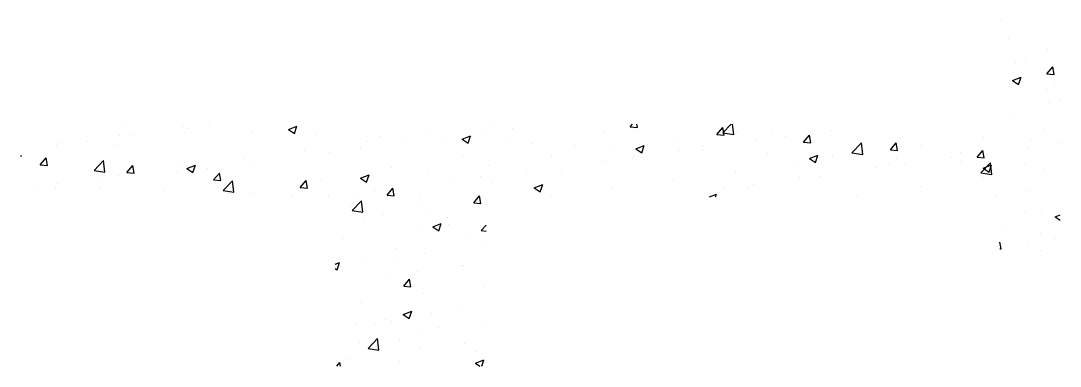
# Paper-space layout 'Layout1' of a CAD drawing. Extents: x -48985 to 14169573, y -18818 to 9731621.
# Drawn here: x 84446 to 93047, y 19877 to 22732 of the extents above; entities that cross this region are included whole.
import ezdxf

# ---------------------------------------------------------------- set-up
doc = ezdxf.new("R2010")
doc.units = 0
doc.header["$LTSCALE"] = 1000
doc.layers.get('0').update_dxf_attribs({"linetype": 'CONTINUOUS'})

# ---------------------------------------------------------------- blocks, each defined once
blk = doc.blocks.new('*X')
at = {"color": 0}
for p, q in [((76512.9, 38855.4), (76512.9, 38855.4)), ((76574.9, 38711.9), (76574.9, 38711.9)), ((76897.3, 38620.9), (76897.3, 38620.9)), ((76716.5, 38539.7), (76716.5, 38539.7)), ((76628.6, 38510.8), (76628.6, 38510.8)), ((76890.1, 38416.2), (76938.3, 38473.7)), ((76949.9, 38410.9), (76938.4, 38473.6)), ((76605.8, 38362.3), (76675.8, 38389.2)), ((76605.8, 38362.3), (76655.5, 38328.8)), ((76655.5, 38328.7), (76675.8, 38389.1)), ((76890.1, 38416.2), (76949.9, 38411)), ((76885.1, 38288), (76885.1, 38288)), ((76956.2, 38320.1), (76956.2, 38320.1)), ((76997.1, 38199.5), (76997.1, 38199.5)), ((76914, 38178.4), (76914, 38178.4)), ((76591.1, 38066.6), (76591.1, 38066.6)), ((69241.6, 37985.8), (69241.6, 37985.8)), ((69739.2, 37981.7), (69739.2, 37981.7)), ((69759.6, 37935.1), (69759.6, 37935.1)), ((69775.4, 37963.3), (69775.4, 37963.3)), ((69959.5, 37992.6), (69959.5, 37992.6)), ((70309.2, 37940.7), (70309.2, 37940.7)), ((70613.9, 37957.5), (70683.9, 37984.4)), ((70613.9, 37957.5), (70663.7, 37924)), ((70663.7, 37923.9), (70684, 37984.3)), ((72217.7, 37930.1), (72217.7, 37930.1)), ((72283.5, 37992.6), (72283.5, 37992.6)), ((72468, 37963.1), (72468, 37963.1)), ((73217.4, 37939.1), (73217.4, 37939.1)), ((73442.6, 37977.8), (73461.2, 38000)), ((73442.6, 37977.8), (73502.4, 37972.6)), ((73502.4, 37972.5), (73497.3, 38000)), ((74159.8, 37915), (74208.1, 37972.5)), ((74219.6, 37909.7), (74208.1, 37972.4)), ((74209.6, 37930.1), (74276.6, 38000)), ((74209.6, 37930.1), (74298.5, 37916.3)), ((74298.6, 37916.3), (74288.8, 38000)), ((74328.6, 37944.1), (74328.6, 37944.1)), ((75104.9, 37950.4), (75104.9, 37950.4)), ((76873, 37955.1), (76873, 37955.1)), ((68949.2, 37859.6), (68949.2, 37859.6)), ((69219.8, 37906.7), (69219.8, 37906.7)), ((69327.9, 37909.4), (69327.9, 37909.4)), ((70843, 37918.2), (70843, 37918.2)), ((71264.9, 37858.2), (71264.9, 37858.2)), ((71376.9, 37895.6), (71376.9, 37895.6)), ((71586.1, 37846.9), (71586.1, 37846.9)), ((71778.4, 37928.6), (71778.4, 37928.6)), ((71910.7, 37873), (71910.7, 37873)), ((72051.1, 37877.4), (72121.1, 37904.3)), ((72051.1, 37877.4), (72100.8, 37843.9)), ((72100.8, 37843.8), (72121.1, 37904.2)), ((72444.5, 37850.5), (72444.5, 37850.5)), ((73809.3, 37869.2), (73809.3, 37869.2)), ((74159.8, 37915), (74219.6, 37909.8)), ((74475.8, 37867.6), (74475.8, 37867.6)), ((74623.4, 37919.7), (74623.4, 37919.7)), ((74726.2, 37900.6), (74726.2, 37900.6)), ((74877.1, 37852.3), (74925.3, 37909.7)), ((74877.1, 37852.3), (74936.9, 37847.1)), ((74936.9, 37847), (74925.3, 37909.7)), ((75276.8, 37764.6), (75354.7, 37845.8)), ((75365.8, 37750.8), (75354.8, 37845.7)), ((75594.4, 37789.5), (75642.6, 37847)), ((75654.2, 37784.2), (75642.6, 37846.9)), ((76367.8, 37891.1), (76367.8, 37891.1)), ((76754.9, 37870.1), (76754.9, 37870.1)), ((68698.9, 37826.6), (68698.9, 37826.6)), ((68714.7, 37842.7), (68714.7, 37842.7)), ((69176.4, 37835), (69176.4, 37835)), ((70745.6, 37783.2), (70745.6, 37783.2)), ((70957, 37764.1), (70957, 37764.1)), ((71207.4, 37797.1), (71207.4, 37797.1)), ((72634.2, 37838.9), (72634.2, 37838.9)), ((72978.3, 37827.9), (72978.3, 37827.9)), ((73304.1, 37805.1), (73304.1, 37805.1)), ((73488.2, 37797.3), (73558.2, 37824.2)), ((73488.2, 37797.3), (73537.9, 37763.8)), ((73512.2, 37805.4), (73512.2, 37805.4)), ((73538, 37763.7), (73558.2, 37824.2)), ((73844.3, 37784.5), (73844.3, 37784.5)), ((74040.2, 37819.6), (74040.2, 37819.6)), ((74046, 37782.8), (74046, 37782.8)), ((74579.8, 37760.3), (74579.8, 37760.3)), ((75276.8, 37764.6), (75365.8, 37750.8)), ((75594.4, 37789.5), (75654.1, 37784.3)), ((75854.4, 37820.6), (75854.4, 37820.6)), ((76171.7, 37770), (76171.7, 37770)), ((76311.6, 37726.8), (76359.8, 37784.2)), ((76371.4, 37721.5), (76359.9, 37784.2)), ((76734, 37805.1), (76734, 37805.1)), ((76984.4, 37838.1), (76984.4, 37838.1)), ((68399.3, 37739.2), (68406.6, 37741.9)), ((68403.7, 37733.1), (68406.6, 37741.9)), ((68560.5, 37664.9), (68608.7, 37722.3)), ((68593.2, 37734.9), (68593.2, 37734.9)), ((68620.3, 37659.6), (68608.7, 37722.3)), ((69006, 37618.1), (69083.9, 37699.3)), ((69094.9, 37604.2), (69083.9, 37699.2)), ((70240.4, 37719.2), (70240.4, 37719.2)), ((70325.5, 37681), (70325.5, 37681)), ((72051.1, 37738.8), (72051.1, 37738.8)), ((72790.7, 37734.7), (72790.7, 37734.7)), ((73215.2, 37701.6), (73215.2, 37701.6)), ((73457, 37719.5), (73457, 37719.5)), ((73465.6, 37734.6), (73465.6, 37734.6)), ((74829.9, 37681.7), (74829.9, 37681.7)), ((74925.3, 37717.2), (74995.3, 37744.1)), ((74925.3, 37717.2), (74975.1, 37683.7)), ((74975.1, 37683.6), (74995.4, 37744.1)), ((75113.6, 37737.7), (75113.6, 37737.7)), ((75335, 37745.7), (75335, 37745.7)), ((75647.4, 37715.2), (75647.4, 37715.2)), ((75723.7, 37672.1), (75723.7, 37672.1)), ((76102.5, 37722), (76102.5, 37722)), ((76181.3, 37692.6), (76181.3, 37692.6)), ((76311.6, 37726.8), (76371.4, 37721.5)), ((76344.1, 37599.1), (76422, 37680.3)), ((76433, 37585.2), (76422, 37680.2)), ((68560.5, 37664.9), (68620.3, 37659.6)), ((69006, 37618.1), (69094.9, 37604.3)), ((69277.8, 37602.1), (69326, 37659.6)), ((69277.8, 37602.1), (69337.5, 37596.9)), ((69337.6, 37596.8), (69326, 37659.5)), ((69696.4, 37598.2), (69696.4, 37598.2)), ((69727, 37648.8), (69727, 37648.8)), ((69773.7, 37635), (69843.7, 37661.9)), ((69773.7, 37635), (69823.4, 37601.4)), ((69823.5, 37601.4), (69843.8, 37661.8)), ((69946.8, 37631.1), (69946.8, 37631.1)), ((69995, 37539.4), (70043.2, 37596.8)), ((70054.8, 37534.1), (70043.3, 37596.8)), ((71467.9, 37638.7), (71467.9, 37638.7)), ((71766.2, 37595.7), (71766.2, 37595.7)), ((72271.3, 37659.8), (72271.3, 37659.8)), ((72583.7, 37618.5), (72583.7, 37618.5)), ((72873.9, 37619.4), (72873.9, 37619.4)), ((74316.5, 37611.2), (74316.5, 37611.2)), ((75473.4, 37639.2), (75473.4, 37639.2)), ((75588.5, 37669.8), (75588.5, 37669.8)), ((76344.1, 37599.1), (76433, 37585.3)), ((76362.4, 37637.2), (76432.5, 37664)), ((76362.4, 37637.2), (76412.2, 37603.6)), ((76412.2, 37603.5), (76432.5, 37664)), ((76715.1, 37670), (76715.1, 37670)), ((76860.8, 37622.2), (76860.8, 37622.2)), ((68702.5, 37509.8), (68702.5, 37509.8)), ((69064.9, 37515), (69064.9, 37515)), ((69207.6, 37573.8), (69207.6, 37573.8)), ((69995, 37539.4), (70054.8, 37534.1)), ((70073.2, 37452.6), (70151.1, 37533.7)), ((70162.2, 37438.7), (70151.1, 37533.7)), ((70712.3, 37476.6), (70760.5, 37534.1)), ((70772.1, 37471.3), (70760.5, 37534)), ((70884.7, 37538.6), (70884.7, 37538.6)), ((71210.8, 37554.9), (71280.9, 37581.8)), ((71210.8, 37554.9), (71260.6, 37521.3)), ((71252.8, 37525.3), (71252.8, 37525.3)), ((71260.6, 37521.3), (71280.9, 37581.7)), ((71954.6, 37535.7), (71954.6, 37535.7)), ((72204.9, 37568.6), (72204.9, 37568.6)), ((72290.7, 37519.3), (72290.7, 37519.3)), ((72648, 37474.8), (72718, 37501.7)), ((72697.7, 37441.2), (72718, 37501.6)), ((73797.1, 37536.3), (73797.1, 37536.3)), ((74463.1, 37506.2), (74463.1, 37506.2)), ((74841.8, 37556), (74841.8, 37556)), ((75005.3, 37569.7), (75005.3, 37569.7)), ((76355.7, 37558.2), (76355.7, 37558.2)), ((68513, 37497.4), (68513, 37497.4)), ((68686.1, 37465.2), (68686.1, 37465.2)), ((69046.8, 37474.8), (69046.8, 37474.8)), ((69580.7, 37452.3), (69580.7, 37452.3)), ((70073.2, 37452.6), (70162.1, 37438.8)), ((70114.5, 37429.7), (70114.5, 37429.7)), ((70301.5, 37438.5), (70301.5, 37438.5)), ((70712.3, 37476.6), (70772.1, 37471.4)), ((70733.4, 37450.3), (70733.4, 37450.3)), ((71323, 37452.5), (71323, 37452.5)), ((71429.6, 37413.8), (71477.8, 37471.3)), ((71429.6, 37413.8), (71489.3, 37408.6)), ((71489.4, 37408.6), (71477.8, 37471.2)), ((71707.5, 37419.2), (71707.5, 37419.2)), ((72648, 37474.8), (72697.7, 37441.3)), ((73292, 37472.2), (73292, 37472.2)), ((74098.9, 37400), (74155.1, 37421.6)), ((74147.9, 37400), (74155.1, 37421.5)), ((74212.8, 37473.2), (74212.8, 37473.2)), ((74422.1, 37469.6), (74422.1, 37469.6)), ((75842.2, 37487.8), (75842.2, 37487.8)), ((76721.3, 37443.7), (76721.3, 37443.7)), ((70648.3, 37407.2), (70648.3, 37407.2)), ((70944.3, 37402.7), (70944.3, 37402.7)), ((71140.5, 37287), (71218.3, 37368.2)), ((71182.1, 37384.6), (71182.1, 37384.6)), ((71229.4, 37273.2), (71218.4, 37368.2)), ((71715.9, 37362), (71715.9, 37362)), ((72146.8, 37351.1), (72195, 37408.6)), ((72146.8, 37351.1), (72206.6, 37345.9)), ((72206.6, 37345.8), (72195, 37408.5)), ((72249.8, 37339.5), (72249.8, 37339.5)), ((72778.5, 37401.8), (72778.5, 37401.8)), ((75322.9, 37412.8), (75322.9, 37412.8)), ((76470.9, 37410.7), (76470.9, 37410.7)), ((71124.3, 37319.1), (71124.3, 37319.1)), ((71140.5, 37287), (71229.4, 37273.3)), ((71393, 37250.3), (71393, 37250.3)), ((71754.1, 37262.8), (71754.1, 37262.8)), ((76713.6, 37273.4), (76713.6, 37273.4)), ((76848.6, 37289.3), (76848.6, 37289.3)), ((76959.4, 37234.5), (77000, 37250.1)), ((71240.6, 37192.4), (71240.6, 37192.4)), ((71807.7, 37152.3), (71877.8, 37179.2)), ((71857.5, 37118.7), (71877.8, 37179.1)), ((71926.8, 37227.7), (71926.8, 37227.7)), ((71941.9, 37174.2), (71941.9, 37174.2)), ((72207.7, 37121.5), (72250, 37165.6)), ((76520.4, 37159.1), (76520.4, 37159.1)), ((76959.4, 37234.5), (77000, 37207.1)), ((71691.5, 37141.3), (71691.5, 37141.3)), ((71807.7, 37152.3), (71857.5, 37118.7)), ((72089.4, 37069.2), (72089.4, 37069.2)), ((72207.7, 37121.5), (72250, 37115)), ((76836.9, 37099.1), (76836.9, 37099.1)), ((71060, 37058.1), (71060, 37058.1)), ((72247, 36994), (72247, 36994)), ((76510.2, 36969.3), (76500, 37024.4)), ((76731.2, 37024.7), (76731.2, 37024.7)), ((76953.2, 37053.8), (76953.2, 37053.8)), ((71506.2, 36969.1), (71506.2, 36969.1)), ((71741.9, 36929.9), (71741.9, 36929.9)), ((76500, 36970.2), (76510.1, 36969.4)), ((76836.5, 36956.4), (76836.5, 36956.4)), ((71000, 36842.2), (71037.5, 36856.6)), ((71017.3, 36796.1), (71037.6, 36856.6)), ((71228.5, 36859.5), (71228.5, 36859.5)), ((71517, 36853.7), (71517, 36853.7)), ((72050.8, 36831.2), (72050.8, 36831.2)), ((72057.5, 36829.7), (72057.5, 36829.7)), ((71000, 36807.8), (71017.3, 36796.2)), ((71428.5, 36746.9), (71428.5, 36746.9)), ((71678.8, 36779.8), (71678.8, 36779.8)), ((71568.3, 36661.7), (71616.5, 36719.1)), ((71568.3, 36661.7), (71628.1, 36656.4)), ((71628.1, 36656.4), (71616.5, 36719.1)), ((72234.8, 36661.1), (72234.8, 36661.1)), ((71729.7, 36597.1), (71729.7, 36597.1)), ((71216.3, 36526.6), (71216.3, 36526.6)), ((72048.1, 36472.6), (72048.1, 36472.6)), ((71415.7, 36385.4), (71415.7, 36385.4)), ((71564.4, 36427.1), (71634.4, 36454)), ((71564.4, 36427.1), (71614.2, 36393.6)), ((71614.2, 36393.5), (71634.5, 36453.9)), ((71794.5, 36435.3), (71794.5, 36435.3)), ((71165.4, 36352.4), (71165.4, 36352.4)), ((71322.3, 36342.7), (71322.3, 36342.7)), ((71464.9, 36372.4), (71464.9, 36372.4)), ((71856.1, 36320.2), (71856.1, 36320.2)), ((72222.7, 36328.2), (72222.7, 36328.2)), ((71273, 36147.4), (71350.9, 36228.6)), ((71362, 36133.6), (71350.9, 36228.5)), ((71717.6, 36264.2), (71717.6, 36264.2)), ((71204.1, 36193.8), (71204.1, 36193.8)), ((71273, 36147.4), (71362, 36133.6)), ((71533.1, 36208.4), (71533.1, 36208.4)), ((71704.5, 36152.9), (71704.5, 36152.9)), ((72066.9, 36185.9), (72066.9, 36185.9)), ((72162.9, 36124), (72162.9, 36124)), ((71121.4, 36052.8), (71121.4, 36052.8)), ((71531.4, 36040.9), (71531.4, 36040.9)), ((72161.3, 36024.5), (72231.4, 36051.4)), ((72214.2, 36000), (72231.4, 36051.3)), ((71013.1, 36000), (71038, 36029.7)), ((71043.5, 36000), (71038, 36029.6)), ((72161.3, 36024.5), (72197.7, 36000))]:
    blk.add_line(p, q, dxfattribs=at)

psp = doc.layouts.get("Layout1")

# ---------------------------------------------------------------- block references
at = {"color": 0}
psp.add_blockref('*X', (16046.6, -16123.5), dxfattribs=at)

doc.saveas('drawing.dxf')
